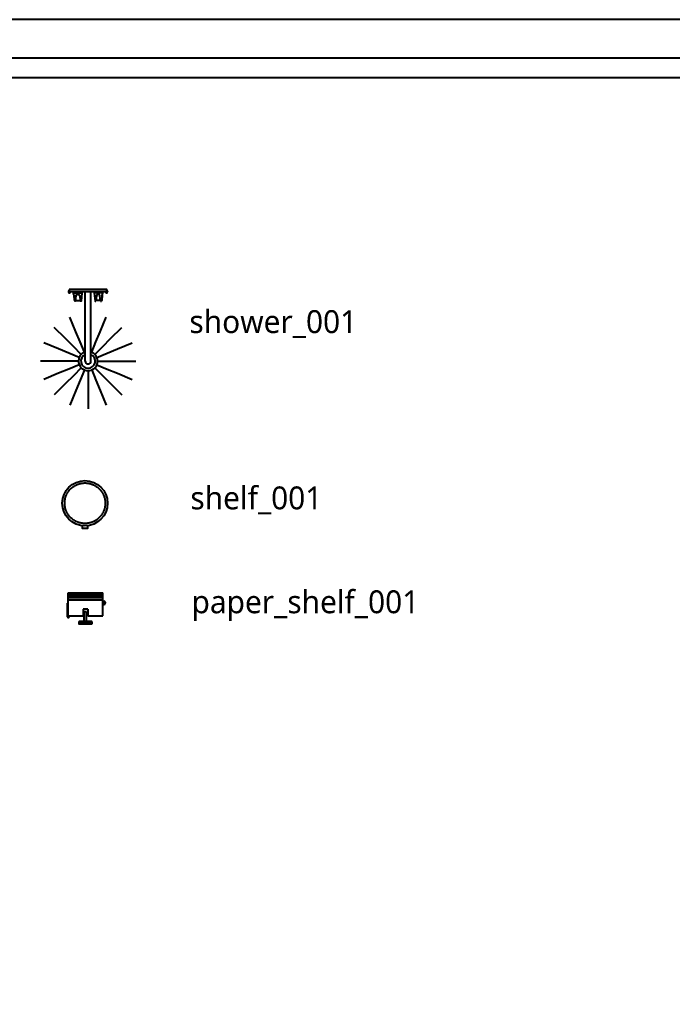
# Model space of a CAD drawing. Extents: x 23971 to 232415, y -48119 to 67869.
# Drawn here: x 189799 to 192537, y 26748 to 30844 of the extents above; entities that cross this region are included whole.
import ezdxf

# ---------------------------------------------------------------- set-up
doc = ezdxf.new("R2010")
doc.units = 0
doc.header["$LTSCALE"] = 1000
doc.header["$MEASUREMENT"] = 0
doc.linetypes.add('DASH', pattern=[0.35, 0.25, -0.1])
doc.linetypes.add('DASHED', pattern=[0.75, 0.5, -0.25])
for name, color, linetype in [('A-WINDOW-门窗', 153, 'Continuous'), ('I-furniture-01 活动家具', 145, 'DASH'), ('PM-家具', 146, 'Continuous')]:
    doc.layers.add(name, color=color, linetype=linetype)
doc.styles.get("Standard").update_dxf_attribs({"font": 'gbenor.shx', "bigfont": 'gbcbig.shx'})

# ---------------------------------------------------------------- blocks, each defined once
blk = doc.blocks.new('A$C12754C8C')
for p, q in [((10, 96), (10, 0)), ((72.5, 96), (10, 96)), ((72.5, 68.5), (72.5, 96)), ((72.5, 93), (77.5, 93)), ((72.5, 87), (77.5, 87)), ((77.5, 120), (77.5, 80)), ((87.5, 120), (87.5, 80)), ((87.5, 93), (92.5, 93)), ((87.5, 87), (92.5, 87)), ((92.5, 68.5), (92.5, 96)), ((155, 96), (92.5, 96)), ((151.2, 100.9), (151.2, 96)), ((155, 96), (155, 0)), ((157.2, 100.9), (157.2, 43.9)), ((0, 38.5), (0, 43.9)), ((10, 48.9), (5, 48.9)), ((9, 42.9), (10, 42.9)), ((72.5, 68.5), (92.5, 68.5)), ((77.5, 80), (87.5, 80)), ((6, 38.5), (6, 39.9)), ((155, 0), (10, 0))]:
    blk.add_line(p, q)
at = {"color": 8}
blk.add_line((110, 122), (55, 122), dxfattribs=at)
at = {"color": 250}
for p, q in [((10, 30), (155, 30)), ((10, 20.7), (155, 20.7)), ((10, 14.1), (155, 14.1)), ((10, 8.2), (155, 8.2)), ((10, 4), (155, 4))]:
    blk.add_line(p, q, dxfattribs=at)
blk.add_lwpolyline([(55, 130), (55, 122, 0.414214), (57, 120), (108, 120, 0.414214), (110, 122), (110, 130)], format="xyb", close=True)
for centre, radius, start, end in [((154.2, 100.9), 3, 0, 180), ((5, 43.9), 5, 90, 180), ((9, 39.9), 3, 90, 180), ((154.2, 43.9), 3, 286.1013, 360), ((3, 38.5), 3, 180, 0)]:
    blk.add_arc(centre, radius, start, end)
blk = doc.blocks.new('huasa')
for p, q in [((-145328.2, -22893.6), (-145328.2, -22888)), ((-145303.8, -22893.6), (-145303.8, -22888)), ((-145284.1, -23180.8), (-145284.1, -22888)), ((-145260.1, -23180.8), (-145260.1, -22888)), ((-145240.4, -22893.6), (-145240.4, -22888)), ((-145216, -22893.6), (-145216, -22888)), ((-145331.8, -22902), (-145330, -22926.1)), ((-145330, -22926.1), (-145328.2, -22926.3)), ((-145324, -22926.3), (-145305.6, -22926.3)), ((-145220.2, -22926.3), (-145238.6, -22926.3)), ((-145214.2, -22926.1), (-145216, -22926.3)), ((-145212.4, -22902), (-145214.2, -22926.1))]:
    blk.add_line(p, q)
blk.add_lwpolyline([(-145351.6, -22880.8), (-145351.6, -22885.8, 2.688214), (-145346.6, -22888), (-145197.6, -22888, 2.688214), (-145192.6, -22885.8), (-145192.6, -22880.8)], format="xyb", close=True)
for points in [[(-145332.9, -22901.1), (-145333.5, -22893.6), (-145298.5, -22893.6), (-145301.5, -22928.6), (-145305.4, -22928.6)], [(-145324.2, -22928.6), (-145328, -22928.6)], [(-145211.3, -22901.1), (-145210.7, -22893.6), (-145245.7, -22893.6), (-145242.7, -22928.6), (-145238.8, -22928.6)], [(-145220, -22928.6), (-145216.2, -22928.6)]]:
    blk.add_lwpolyline(points)
for points in [[(-145332.9, -22901.1, -0.246515), (-145329.6, -22907.4), (-145328, -22928.6)], [(-145324.2, -22928.6), (-145322.1, -22907.4, -1), (-145307, -22907.4), (-145305.4, -22928.6)], [(-145220, -22928.6), (-145222.1, -22907.4, 1), (-145237.2, -22907.4), (-145238.8, -22928.6)], [(-145211.3, -22901.1, 0.246515), (-145214.6, -22907.4), (-145216.2, -22928.6)]]:
    blk.add_lwpolyline(points, format="xyb")
for radius, start, end in [(40, 107.4576, 72.5424), (30, 113.5782, 66.4218), (12, 180, 0)]:
    blk.add_arc((-145272.1, -23180.8), radius, start, end)
at = {"layer": 'A-WINDOW-门窗', "color": 250, "linetype": 'DASHED', "ltscale": 2}
for p, q in [((-145323.2, -23057.5), (-145348.6, -22996)), ((-145221, -23057.5), (-145195.6, -22996)), ((-145366.5, -23086.4), (-145413.5, -23039.4)), ((-145177.7, -23086.4), (-145130.7, -23039.4)), ((-145333.7, -23119.2), (-145366.5, -23086.4)), ((-145305.4, -23100.3), (-145323.2, -23057.5)), ((-145238.8, -23100.3), (-145221, -23057.5)), ((-145210.5, -23119.2), (-145177.7, -23086.4)), ((-145395.4, -23129.7), (-145456.9, -23104.2)), ((-145352.6, -23147.5), (-145395.4, -23129.7)), ((-145300.4, -23152.5), (-145333.7, -23119.2)), ((-145287.4, -23143.8), (-145305.4, -23100.3)), ((-145256.8, -23143.8), (-145238.8, -23100.3)), ((-145243.8, -23152.5), (-145210.5, -23119.2)), ((-145191.6, -23147.5), (-145148.8, -23129.7)), ((-145148.8, -23129.7), (-145087.3, -23104.2)), ((-145309.1, -23165.5), (-145352.6, -23147.5)), ((-145235.1, -23165.5), (-145191.6, -23147.5)), ((-145405.6, -23180.8), (-145472.1, -23180.8)), ((-145359.2, -23180.8), (-145405.6, -23180.8)), ((-145352.6, -23214.1), (-145395.4, -23231.9)), ((-145312.1, -23180.8), (-145359.2, -23180.8)), ((-145309.1, -23196.1), (-145352.6, -23214.1)), ((-145300.4, -23209.1), (-145333.7, -23242.4)), ((-145287.4, -23217.7), (-145305.4, -23261.2)), ((-145256.8, -23217.7), (-145238.8, -23261.2)), ((-145243.8, -23209.1), (-145210.5, -23242.4)), ((-145235.1, -23196.1), (-145191.6, -23214.1)), ((-145232.1, -23180.8), (-145185, -23180.8)), ((-145191.6, -23214.1), (-145148.8, -23231.9)), ((-145185, -23180.8), (-145138.6, -23180.8)), ((-145138.6, -23180.8), (-145072.1, -23180.8)), ((-145395.4, -23231.9), (-145456.9, -23257.3)), ((-145333.7, -23242.4), (-145366.5, -23275.2)), ((-145305.4, -23261.2), (-145323.2, -23304.1)), ((-145238.8, -23261.2), (-145221, -23304.1)), ((-145210.5, -23242.4), (-145177.7, -23275.2)), ((-145148.8, -23231.9), (-145087.3, -23257.3)), ((-145366.5, -23275.2), (-145413.5, -23322.2)), ((-145272.1, -23267.9), (-145272.1, -23314.3)), ((-145177.7, -23275.2), (-145130.7, -23322.2)), ((-145323.2, -23304.1), (-145348.6, -23365.6)), ((-145272.1, -23314.3), (-145272.1, -23380.8)), ((-145221, -23304.1), (-145195.6, -23365.6))]:
    blk.add_line(p, q, dxfattribs=at)
at = {"layer": 'I-furniture-01 活动家具', "color": 250}
blk.add_line((-145272.1, -23220.8), (-145272.1, -23267.9), dxfattribs=at)
blk = doc.blocks.new('40kuang')
at = {"color": 251}
blk.add_line((-169558.1, 36672.9), (-181089.5, 36672.9), dxfattribs=at)
blk.add_line((-169639.4, 36591.5), (-181008.2, 36591.5))
blk.add_lwpolyline([(-181275.4, 28435.5), (-169395.4, 28435.5), (-169395.4, 36835.5), (-181275.4, 36835.5)], close=True)
blk = doc.blocks.new('lajitong')
at = {"layer": 'A-WINDOW-门窗', "color": 250, "linetype": 'DASHED', "ltscale": 2}
blk.add_circle((-145482.4, -22437.2), 85, dxfattribs=at)
at = {"layer": 'PM-家具'}
blk.add_lwpolyline([(-145494.3, -22531.5), (-145494.3, -22541.7), (-145470.5, -22541.7), (-145470.5, -22531.5)], dxfattribs=at)
blk.add_circle((-145482.4, -22437.2), 95, dxfattribs=at)

msp = doc.modelspace()

# ---------------------------------------------------------------- block references
at = {"color": 146}
msp.add_blockref('40kuang', (364669.9, -5992), dxfattribs=at)
at = {"layer": 'PM-家具'}
msp.add_blockref('huasa', (335357.9, 52590.9), dxfattribs=at)
at = {"layer": 'PM-家具', "color": 146}
msp.add_blockref('lajitong', (335555.3, 51251), dxfattribs=at)
at = {"layer": 'PM-家具', "rotation": 180}
msp.add_blockref('A$C12754C8C', (190157.5, 28437.6), dxfattribs=at)

# ---------------------------------------------------------------- texts
at = {"char_height": 96, "width": 745.875, "attachment_point": 1}
for s, insert in [('{\\fMicrosoft YaHei|b0|i0|c134|p34;shower_001}', (190511, 29623.8)), ('{\\fMicrosoft YaHei|b0|i0|c134|p34;shelf_001}', (190515.1, 28884.1)), ('{\\fMicrosoft YaHei|b0|i0|c134|p34;paper_shelf_001}', (190519.9, 28448.1))]:
    msp.add_mtext(s, dxfattribs=dict(at, insert=insert))

doc.saveas('drawing.dxf')
